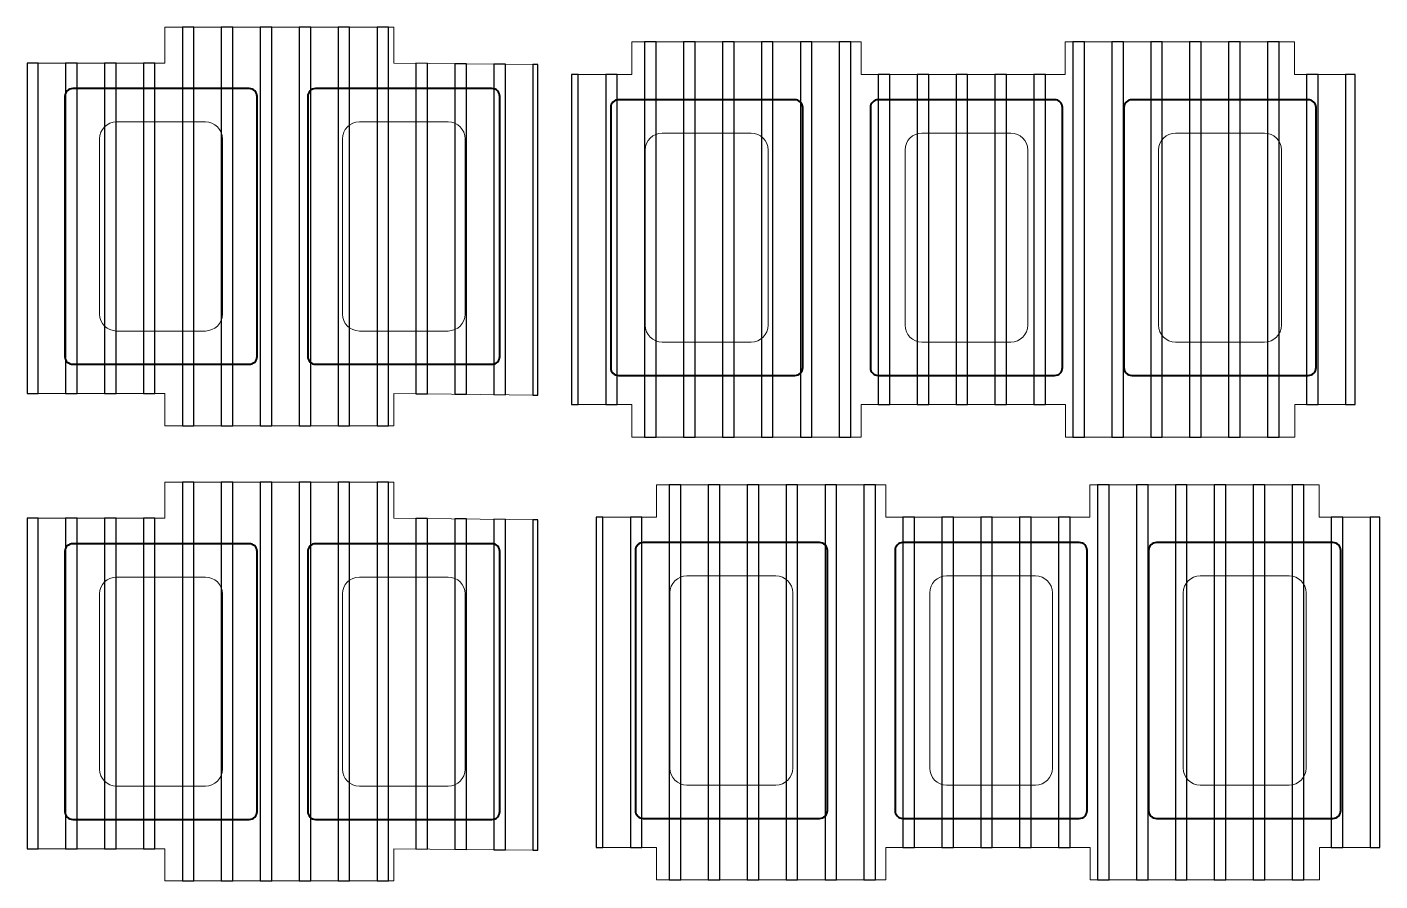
# Model space of a CAD drawing. Header units: millimetres. Extents: x -179 to 179, y -51 to 51.
# Drawn here: x 47.6 to 179.2, y -34.8 to 48.2 of the extents above; entities that cross this region are included whole.
import ezdxf

# ---------------------------------------------------------------- set-up
doc = ezdxf.new("R2010")
doc.units = ezdxf.units.MM
doc.header["$MEASUREMENT"] = 0
doc.layers.add('Layer 1', color=7, linetype='Continuous')

msp = doc.modelspace()

# ---------------------------------------------------------------- linework, layer by layer
at = {"layer": 'Layer 1', "color": 22, "lineweight": 5}
for points, knots in [([(47.6394, 44.7065), (47.6394, 44.7065), (61.0188, 44.7065), (61.0188, 44.7065), (61.0188, 44.7065), (61.0188, 44.7065), (61.0188, 48.2076), (61.0188, 48.2076), (61.0188, 48.2076), (61.0188, 48.2076), (83.3047, 48.2076), (83.3047, 48.2076), (83.3047, 48.2076), (83.3047, 48.2076), (83.3047, 44.7065), (83.3047, 44.7065), (83.3047, 44.7065), (83.3047, 44.7065), (97.2818, 44.5571), (97.2818, 44.5571), (97.2818, 44.5571), (97.2818, 44.5571), (97.2818, 12.4373), (97.2818, 12.4373), (97.2818, 12.4373), (97.2818, 12.4373), (83.3047, 12.5867), (83.3047, 12.5867), (83.3047, 12.5867), (83.3047, 12.5867), (83.3047, 9.4504), (83.3047, 9.4504), (83.3047, 9.4504), (83.3047, 9.4504), (61.0188, 9.4504), (61.0188, 9.4504), (61.0188, 9.4504), (61.0188, 9.4504), (61.0188, 12.5867), (61.0188, 12.5867), (61.0188, 12.5867), (61.0188, 12.5867), (47.6394, 12.5867), (47.6394, 12.5867), (47.6394, 12.5867), (47.6394, 12.5867), (47.6394, 44.7065), (47.6394, 44.7065)], [0, 0, 0, 0, 0.08333333, 0.08333333, 0.08333333, 0.08333333, 0.16666667, 0.16666667, 0.16666667, 0.16666667, 0.25, 0.25, 0.25, 0.25, 0.33333333, 0.33333333, 0.33333333, 0.33333333, 0.41666667, 0.41666667, 0.41666667, 0.41666667, 0.5, 0.5, 0.5, 0.5, 0.58333333, 0.58333333, 0.58333333, 0.58333333, 0.66666667, 0.66666667, 0.66666667, 0.66666667, 0.75, 0.75, 0.75, 0.75, 0.83333333, 0.83333333, 0.83333333, 0.83333333, 0.91666667, 0.91666667, 0.91666667, 0.91666667, 1, 1, 1, 1]), ([(100.5659, 43.6064), (100.5659, 43.6064), (106.4319, 43.6064), (106.4319, 43.6064), (106.4319, 43.6064), (106.4319, 43.6064), (106.4319, 46.7682), (106.4319, 46.7682), (106.4319, 46.7682), (106.4319, 46.7682), (128.7178, 46.7682), (128.7178, 46.7682), (128.7178, 46.7682), (128.7178, 46.7682), (128.7178, 43.6064), (128.7178, 43.6064), (128.7178, 43.6064), (128.7178, 43.6064), (148.5768, 43.6064), (148.5768, 43.6064), (148.5768, 43.6064), (148.5768, 43.6064), (148.5768, 46.7682), (148.5768, 46.7682), (148.5768, 46.7682), (148.5768, 46.7682), (170.8627, 46.7682), (170.8627, 46.7682), (170.8627, 46.7682), (170.8627, 46.7682), (170.8627, 43.6064), (170.8627, 43.6064), (170.8627, 43.6064), (170.8627, 43.6064), (176.7659, 43.6064), (176.7659, 43.6064), (176.7659, 43.6064), (176.7659, 43.6064), (176.7659, 11.5211), (176.7659, 11.5211), (176.7659, 11.5211), (176.7659, 11.5211), (170.8813, 11.5211), (170.8813, 11.5211), (170.8813, 11.5211), (170.8813, 11.5211), (170.8813, 8.3539), (170.8813, 8.3539), (170.8813, 8.3539), (170.8813, 8.3539), (148.5954, 8.3539), (148.5954, 8.3539), (148.5954, 8.3539), (148.5954, 8.3539), (148.5954, 11.5211), (148.5954, 11.5211), (148.5954, 11.5211), (148.5954, 11.5211), (128.7364, 11.5211), (128.7364, 11.5211), (128.7364, 11.5211), (128.7364, 11.5211), (128.7364, 8.3539), (128.7364, 8.3539), (128.7364, 8.3539), (128.7364, 8.3539), (106.4505, 8.3539), (106.4505, 8.3539), (106.4505, 8.3539), (106.4505, 8.3539), (106.4505, 11.5211), (106.4505, 11.5211), (106.4505, 11.5211), (106.4505, 11.5211), (100.5659, 11.5211), (100.5659, 11.5211), (100.5659, 11.5211), (100.5659, 11.5211), (100.5659, 43.6064), (100.5659, 43.6064)], [0, 0, 0, 0, 0.05, 0.05, 0.05, 0.05, 0.1, 0.1, 0.1, 0.1, 0.15, 0.15, 0.15, 0.15, 0.2, 0.2, 0.2, 0.2, 0.25, 0.25, 0.25, 0.25, 0.3, 0.3, 0.3, 0.3, 0.35, 0.35, 0.35, 0.35, 0.4, 0.4, 0.4, 0.4, 0.45, 0.45, 0.45, 0.45, 0.5, 0.5, 0.5, 0.5, 0.55, 0.55, 0.55, 0.55, 0.6, 0.6, 0.6, 0.6, 0.65, 0.65, 0.65, 0.65, 0.7, 0.7, 0.7, 0.7, 0.75, 0.75, 0.75, 0.75, 0.8, 0.8, 0.8, 0.8, 0.85, 0.85, 0.85, 0.85, 0.9, 0.9, 0.9, 0.9, 0.95, 0.95, 0.95, 0.95, 1, 1, 1, 1]), ([(47.6394, 0.4693), (47.6394, 0.4693), (61.0188, 0.4693), (61.0188, 0.4693), (61.0188, 0.4693), (61.0188, 0.4693), (61.0188, 3.9704), (61.0188, 3.9704), (61.0188, 3.9704), (61.0188, 3.9704), (83.3047, 3.9704), (83.3047, 3.9704), (83.3047, 3.9704), (83.3047, 3.9704), (83.3047, 0.4693), (83.3047, 0.4693), (83.3047, 0.4693), (83.3047, 0.4693), (97.2818, 0.3199), (97.2818, 0.3199), (97.2818, 0.3199), (97.2818, 0.3199), (97.2818, -31.7999), (97.2818, -31.7999), (97.2818, -31.7999), (97.2818, -31.7999), (83.3047, -31.6505), (83.3047, -31.6505), (83.3047, -31.6505), (83.3047, -31.6505), (83.3047, -34.7868), (83.3047, -34.7868), (83.3047, -34.7868), (83.3047, -34.7868), (61.0188, -34.7868), (61.0188, -34.7868), (61.0188, -34.7868), (61.0188, -34.7868), (61.0188, -31.6505), (61.0188, -31.6505), (61.0188, -31.6505), (61.0188, -31.6505), (47.6394, -31.6505), (47.6394, -31.6505), (47.6394, -31.6505), (47.6394, -31.6505), (47.6394, 0.4693), (47.6394, 0.4693)], [0, 0, 0, 0, 0.08333333, 0.08333333, 0.08333333, 0.08333333, 0.16666667, 0.16666667, 0.16666667, 0.16666667, 0.25, 0.25, 0.25, 0.25, 0.33333333, 0.33333333, 0.33333333, 0.33333333, 0.41666667, 0.41666667, 0.41666667, 0.41666667, 0.5, 0.5, 0.5, 0.5, 0.58333333, 0.58333333, 0.58333333, 0.58333333, 0.66666667, 0.66666667, 0.66666667, 0.66666667, 0.75, 0.75, 0.75, 0.75, 0.83333333, 0.83333333, 0.83333333, 0.83333333, 0.91666667, 0.91666667, 0.91666667, 0.91666667, 1, 1, 1, 1]), ([(102.9639, 0.5612), (102.9639, 0.5612), (108.8299, 0.5612), (108.8299, 0.5612), (108.8299, 0.5612), (108.8299, 0.5612), (108.8299, 3.723), (108.8299, 3.723), (108.8299, 3.723), (108.8299, 3.723), (131.1158, 3.723), (131.1158, 3.723), (131.1158, 3.723), (131.1158, 3.723), (131.1158, 0.5612), (131.1158, 0.5612), (131.1158, 0.5612), (131.1158, 0.5612), (150.9748, 0.5612), (150.9748, 0.5612), (150.9748, 0.5612), (150.9748, 0.5612), (150.9748, 3.723), (150.9748, 3.723), (150.9748, 3.723), (150.9748, 3.723), (173.2607, 3.723), (173.2607, 3.723), (173.2607, 3.723), (173.2607, 3.723), (173.2607, 0.5612), (173.2607, 0.5612), (173.2607, 0.5612), (173.2607, 0.5612), (179.1639, 0.5612), (179.1639, 0.5612), (179.1639, 0.5612), (179.1639, 0.5612), (179.1639, -31.5241), (179.1639, -31.5241), (179.1639, -31.5241), (179.1639, -31.5241), (173.2793, -31.5241), (173.2793, -31.5241), (173.2793, -31.5241), (173.2793, -31.5241), (173.2793, -34.6913), (173.2793, -34.6913), (173.2793, -34.6913), (173.2793, -34.6913), (150.9934, -34.6913), (150.9934, -34.6913), (150.9934, -34.6913), (150.9934, -34.6913), (150.9934, -31.5241), (150.9934, -31.5241), (150.9934, -31.5241), (150.9934, -31.5241), (131.1344, -31.5241), (131.1344, -31.5241), (131.1344, -31.5241), (131.1344, -31.5241), (131.1344, -34.6913), (131.1344, -34.6913), (131.1344, -34.6913), (131.1344, -34.6913), (108.8485, -34.6913), (108.8485, -34.6913), (108.8485, -34.6913), (108.8485, -34.6913), (108.8485, -31.5241), (108.8485, -31.5241), (108.8485, -31.5241), (108.8485, -31.5241), (102.9639, -31.5241), (102.9639, -31.5241), (102.9639, -31.5241), (102.9639, -31.5241), (102.9639, 0.5612), (102.9639, 0.5612)], [0, 0, 0, 0, 0.05, 0.05, 0.05, 0.05, 0.1, 0.1, 0.1, 0.1, 0.15, 0.15, 0.15, 0.15, 0.2, 0.2, 0.2, 0.2, 0.25, 0.25, 0.25, 0.25, 0.3, 0.3, 0.3, 0.3, 0.35, 0.35, 0.35, 0.35, 0.4, 0.4, 0.4, 0.4, 0.45, 0.45, 0.45, 0.45, 0.5, 0.5, 0.5, 0.5, 0.55, 0.55, 0.55, 0.55, 0.6, 0.6, 0.6, 0.6, 0.65, 0.65, 0.65, 0.65, 0.7, 0.7, 0.7, 0.7, 0.75, 0.75, 0.75, 0.75, 0.8, 0.8, 0.8, 0.8, 0.85, 0.85, 0.85, 0.85, 0.9, 0.9, 0.9, 0.9, 0.95, 0.95, 0.95, 0.95, 1, 1, 1, 1])]:
    msp.add_open_spline(points, degree=3, knots=knots, dxfattribs=at)
at = {"layer": 'Layer 1', "color": 250}
for points in [[(63.8621, 48.2076), (63.8621, 48.2076), (63.8621, 9.4504), (63.8621, 9.4504), (63.8621, 9.4504), (63.8621, 9.4504), (62.7379, 9.4504), (62.7379, 9.4504), (62.7379, 9.4504), (62.7379, 9.4504), (62.7379, 48.2076), (62.7379, 48.2076), (62.7379, 48.2076), (62.7379, 48.2076), (63.8621, 48.2076), (63.8621, 48.2076)], [(67.647, 48.2076), (67.647, 48.2076), (67.647, 9.4504), (67.647, 9.4504), (67.647, 9.4504), (67.647, 9.4504), (66.5228, 9.4504), (66.5228, 9.4504), (66.5228, 9.4504), (66.5228, 9.4504), (66.5228, 48.2076), (66.5228, 48.2076), (66.5228, 48.2076), (66.5228, 48.2076), (67.647, 48.2076), (67.647, 48.2076)], [(71.4318, 48.2076), (71.4318, 48.2076), (71.4318, 9.4504), (71.4318, 9.4504), (71.4318, 9.4504), (71.4318, 9.4504), (70.3076, 9.4504), (70.3076, 9.4504), (70.3076, 9.4504), (70.3076, 9.4504), (70.3076, 48.2076), (70.3076, 48.2076), (70.3076, 48.2076), (70.3076, 48.2076), (71.4318, 48.2076), (71.4318, 48.2076)], [(75.2167, 48.2076), (75.2167, 48.2076), (75.2167, 9.4504), (75.2167, 9.4504), (75.2167, 9.4504), (75.2167, 9.4504), (74.0925, 9.4504), (74.0925, 9.4504), (74.0925, 9.4504), (74.0925, 9.4504), (74.0925, 48.2076), (74.0925, 48.2076), (74.0925, 48.2076), (74.0925, 48.2076), (75.2167, 48.2076), (75.2167, 48.2076)], [(79.0016, 48.2076), (79.0016, 48.2076), (79.0016, 9.4504), (79.0016, 9.4504), (79.0016, 9.4504), (79.0016, 9.4504), (77.8774, 9.4504), (77.8774, 9.4504), (77.8774, 9.4504), (77.8774, 9.4504), (77.8774, 48.2076), (77.8774, 48.2076), (77.8774, 48.2076), (77.8774, 48.2076), (79.0016, 48.2076), (79.0016, 48.2076)], [(82.7865, 48.2076), (82.7865, 48.2076), (82.7865, 9.4504), (82.7865, 9.4504), (82.7865, 9.4504), (82.7865, 9.4504), (81.6623, 9.4504), (81.6623, 9.4504), (81.6623, 9.4504), (81.6623, 9.4504), (81.6623, 48.2076), (81.6623, 48.2076), (81.6623, 48.2076), (81.6623, 48.2076), (82.7865, 48.2076), (82.7865, 48.2076)], [(108.8004, 46.7682), (108.8004, 46.7682), (108.8004, 8.3539), (108.8004, 8.3539), (108.8004, 8.3539), (108.8004, 8.3539), (107.6762, 8.3539), (107.6762, 8.3539), (107.6762, 8.3539), (107.6762, 8.3539), (107.6762, 46.7682), (107.6762, 46.7682), (107.6762, 46.7682), (107.6762, 46.7682), (108.8004, 46.7682), (108.8004, 46.7682)], [(112.5853, 46.7682), (112.5853, 46.7682), (112.5853, 8.3539), (112.5853, 8.3539), (112.5853, 8.3539), (112.5853, 8.3539), (111.4611, 8.3539), (111.4611, 8.3539), (111.4611, 8.3539), (111.4611, 8.3539), (111.4611, 46.7682), (111.4611, 46.7682), (111.4611, 46.7682), (111.4611, 46.7682), (112.5853, 46.7682), (112.5853, 46.7682)], [(116.3701, 46.7682), (116.3701, 46.7682), (116.3701, 8.3539), (116.3701, 8.3539), (116.3701, 8.3539), (116.3701, 8.3539), (115.2459, 8.3539), (115.2459, 8.3539), (115.2459, 8.3539), (115.2459, 8.3539), (115.2459, 46.7682), (115.2459, 46.7682), (115.2459, 46.7682), (115.2459, 46.7682), (116.3701, 46.7682), (116.3701, 46.7682)], [(120.155, 46.7682), (120.155, 46.7682), (120.155, 8.3539), (120.155, 8.3539), (120.155, 8.3539), (120.155, 8.3539), (119.0308, 8.3539), (119.0308, 8.3539), (119.0308, 8.3539), (119.0308, 8.3539), (119.0308, 46.7682), (119.0308, 46.7682), (119.0308, 46.7682), (119.0308, 46.7682), (120.155, 46.7682), (120.155, 46.7682)], [(123.9399, 46.7682), (123.9399, 46.7682), (123.9399, 8.3539), (123.9399, 8.3539), (123.9399, 8.3539), (123.9399, 8.3539), (122.8157, 8.3539), (122.8157, 8.3539), (122.8157, 8.3539), (122.8157, 8.3539), (122.8157, 46.7682), (122.8157, 46.7682), (122.8157, 46.7682), (122.8157, 46.7682), (123.9399, 46.7682), (123.9399, 46.7682)], [(127.7248, 46.7682), (127.7248, 46.7682), (127.7248, 8.3539), (127.7248, 8.3539), (127.7248, 8.3539), (127.7248, 8.3539), (126.6006, 8.3539), (126.6006, 8.3539), (126.6006, 8.3539), (126.6006, 8.3539), (126.6006, 46.7682), (126.6006, 46.7682), (126.6006, 46.7682), (126.6006, 46.7682), (127.7248, 46.7682), (127.7248, 46.7682)], [(150.434, 46.7682), (150.434, 46.7682), (150.434, 8.3539), (150.434, 8.3539), (150.434, 8.3539), (150.434, 8.3539), (149.3098, 8.3539), (149.3098, 8.3539), (149.3098, 8.3539), (149.3098, 8.3539), (149.3098, 46.7682), (149.3098, 46.7682), (149.3098, 46.7682), (149.3098, 46.7682), (150.434, 46.7682), (150.434, 46.7682)], [(154.2189, 46.7682), (154.2189, 46.7682), (154.2189, 8.3539), (154.2189, 8.3539), (154.2189, 8.3539), (154.2189, 8.3539), (153.0947, 8.3539), (153.0947, 8.3539), (153.0947, 8.3539), (153.0947, 8.3539), (153.0947, 46.7682), (153.0947, 46.7682), (153.0947, 46.7682), (153.0947, 46.7682), (154.2189, 46.7682), (154.2189, 46.7682)], [(158.0038, 46.7682), (158.0038, 46.7682), (158.0038, 8.3539), (158.0038, 8.3539), (158.0038, 8.3539), (158.0038, 8.3539), (156.8796, 8.3539), (156.8796, 8.3539), (156.8796, 8.3539), (156.8796, 8.3539), (156.8796, 46.7682), (156.8796, 46.7682), (156.8796, 46.7682), (156.8796, 46.7682), (158.0038, 46.7682), (158.0038, 46.7682)], [(161.7887, 46.7682), (161.7887, 46.7682), (161.7887, 8.3539), (161.7887, 8.3539), (161.7887, 8.3539), (161.7887, 8.3539), (160.6645, 8.3539), (160.6645, 8.3539), (160.6645, 8.3539), (160.6645, 8.3539), (160.6645, 46.7682), (160.6645, 46.7682), (160.6645, 46.7682), (160.6645, 46.7682), (161.7887, 46.7682), (161.7887, 46.7682)], [(165.5735, 46.7682), (165.5735, 46.7682), (165.5735, 8.3539), (165.5735, 8.3539), (165.5735, 8.3539), (165.5735, 8.3539), (164.4493, 8.3539), (164.4493, 8.3539), (164.4493, 8.3539), (164.4493, 8.3539), (164.4493, 46.7682), (164.4493, 46.7682), (164.4493, 46.7682), (164.4493, 46.7682), (165.5735, 46.7682), (165.5735, 46.7682)], [(169.3584, 46.7682), (169.3584, 46.7682), (169.3584, 8.3539), (169.3584, 8.3539), (169.3584, 8.3539), (169.3584, 8.3539), (168.2342, 8.3539), (168.2342, 8.3539), (168.2342, 8.3539), (168.2342, 8.3539), (168.2342, 46.7682), (168.2342, 46.7682), (168.2342, 46.7682), (168.2342, 46.7682), (169.3584, 46.7682), (169.3584, 46.7682)], [(48.7226, 44.7065), (48.7226, 44.7065), (48.7226, 12.5867), (48.7226, 12.5867), (48.7226, 12.5867), (48.7226, 12.5867), (47.6394, 12.5867), (47.6394, 12.5867), (47.6394, 12.5867), (47.6394, 12.5867), (47.6394, 44.7065), (47.6394, 44.7065), (47.6394, 44.7065), (47.6394, 44.7065), (48.7226, 44.7065), (48.7226, 44.7065)], [(52.5075, 44.7065), (52.5075, 44.7065), (52.5075, 12.5867), (52.5075, 12.5867), (52.5075, 12.5867), (52.5075, 12.5867), (51.3833, 12.5867), (51.3833, 12.5867), (51.3833, 12.5867), (51.3833, 12.5867), (51.3833, 44.7065), (51.3833, 44.7065), (51.3833, 44.7065), (51.3833, 44.7065), (52.5075, 44.7065), (52.5075, 44.7065)], [(56.2923, 44.7065), (56.2923, 44.7065), (56.2923, 12.5867), (56.2923, 12.5867), (56.2923, 12.5867), (56.2923, 12.5867), (55.1681, 12.5867), (55.1681, 12.5867), (55.1681, 12.5867), (55.1681, 12.5867), (55.1681, 44.7065), (55.1681, 44.7065), (55.1681, 44.7065), (55.1681, 44.7065), (56.2923, 44.7065), (56.2923, 44.7065)], [(60.0772, 44.7065), (60.0772, 44.7065), (60.0772, 12.5867), (60.0772, 12.5867), (60.0772, 12.5867), (60.0772, 12.5867), (58.953, 12.5867), (58.953, 12.5867), (58.953, 12.5867), (58.953, 12.5867), (58.953, 44.7065), (58.953, 44.7065), (58.953, 44.7065), (58.953, 44.7065), (60.0772, 44.7065), (60.0772, 44.7065)], [(86.5714, 44.6716), (86.5714, 44.6716), (86.5714, 12.5518), (86.5714, 12.5518), (86.5714, 12.5518), (86.5714, 12.5518), (85.4472, 12.5638), (85.4472, 12.5638), (85.4472, 12.5638), (85.4472, 12.5638), (85.4472, 44.6836), (85.4472, 44.6836), (85.4472, 44.6836), (85.4472, 44.6836), (86.5714, 44.6716), (86.5714, 44.6716)], [(90.3562, 44.6311), (90.3562, 44.6311), (90.3562, 12.5113), (90.3562, 12.5113), (90.3562, 12.5113), (90.3562, 12.5113), (89.232, 12.5233), (89.232, 12.5233), (89.232, 12.5233), (89.232, 12.5233), (89.232, 44.6431), (89.232, 44.6431), (89.232, 44.6431), (89.232, 44.6431), (90.3562, 44.6311), (90.3562, 44.6311)], [(94.1411, 44.5907), (94.1411, 44.5907), (94.1411, 12.4709), (94.1411, 12.4709), (94.1411, 12.4709), (94.1411, 12.4709), (93.0169, 12.4829), (93.0169, 12.4829), (93.0169, 12.4829), (93.0169, 12.4829), (93.0169, 44.6027), (93.0169, 44.6027), (93.0169, 44.6027), (93.0169, 44.6027), (94.1411, 44.5907), (94.1411, 44.5907)], [(96.8018, 12.4424), (96.8018, 12.4424), (96.8018, 44.5622), (96.8018, 44.5622), (96.8018, 44.5622), (96.8018, 44.5622), (97.2818, 44.5571), (97.2818, 44.5571), (97.2818, 44.5571), (97.2818, 44.5571), (97.2818, 12.4373), (97.2818, 12.4373), (97.2818, 12.4373), (97.2818, 12.4373), (96.8018, 12.4424), (96.8018, 12.4424)], [(101.2306, 43.6064), (101.2306, 43.6064), (101.2306, 11.5211), (101.2306, 11.5211), (101.2306, 11.5211), (101.2306, 11.5211), (100.5659, 11.5211), (100.5659, 11.5211), (100.5659, 11.5211), (100.5659, 11.5211), (100.5659, 43.6064), (100.5659, 43.6064), (100.5659, 43.6064), (100.5659, 43.6064), (101.2306, 43.6064), (101.2306, 43.6064)], [(105.0155, 43.6064), (105.0155, 43.6064), (105.0155, 11.5211), (105.0155, 11.5211), (105.0155, 11.5211), (105.0155, 11.5211), (103.8913, 11.5211), (103.8913, 11.5211), (103.8913, 11.5211), (103.8913, 11.5211), (103.8913, 43.6064), (103.8913, 43.6064), (103.8913, 43.6064), (103.8913, 43.6064), (105.0155, 43.6064), (105.0155, 43.6064)], [(131.5096, 43.6064), (131.5096, 43.6064), (131.5096, 11.5211), (131.5096, 11.5211), (131.5096, 11.5211), (131.5096, 11.5211), (130.3854, 11.5211), (130.3854, 11.5211), (130.3854, 11.5211), (130.3854, 11.5211), (130.3854, 43.6064), (130.3854, 43.6064), (130.3854, 43.6064), (130.3854, 43.6064), (131.5096, 43.6064), (131.5096, 43.6064)], [(135.2945, 43.6064), (135.2945, 43.6064), (135.2945, 11.5211), (135.2945, 11.5211), (135.2945, 11.5211), (135.2945, 11.5211), (134.1703, 11.5211), (134.1703, 11.5211), (134.1703, 11.5211), (134.1703, 11.5211), (134.1703, 43.6064), (134.1703, 43.6064), (134.1703, 43.6064), (134.1703, 43.6064), (135.2945, 43.6064), (135.2945, 43.6064)], [(139.0794, 43.6064), (139.0794, 43.6064), (139.0794, 11.5211), (139.0794, 11.5211), (139.0794, 11.5211), (139.0794, 11.5211), (137.9552, 11.5211), (137.9552, 11.5211), (137.9552, 11.5211), (137.9552, 11.5211), (137.9552, 43.6064), (137.9552, 43.6064), (137.9552, 43.6064), (137.9552, 43.6064), (139.0794, 43.6064), (139.0794, 43.6064)], [(142.8643, 43.6064), (142.8643, 43.6064), (142.8643, 11.5211), (142.8643, 11.5211), (142.8643, 11.5211), (142.8643, 11.5211), (141.7401, 11.5211), (141.7401, 11.5211), (141.7401, 11.5211), (141.7401, 11.5211), (141.7401, 43.6064), (141.7401, 43.6064), (141.7401, 43.6064), (141.7401, 43.6064), (142.8643, 43.6064), (142.8643, 43.6064)], [(146.6492, 43.6064), (146.6492, 43.6064), (146.6492, 11.5211), (146.6492, 11.5211), (146.6492, 11.5211), (146.6492, 11.5211), (145.525, 11.5211), (145.525, 11.5211), (145.525, 11.5211), (145.525, 11.5211), (145.525, 43.6064), (145.525, 43.6064), (145.525, 43.6064), (145.525, 43.6064), (146.6492, 43.6064), (146.6492, 43.6064)], [(173.1433, 43.6064), (173.1433, 43.6064), (173.1433, 11.5211), (173.1433, 11.5211), (173.1433, 11.5211), (173.1433, 11.5211), (172.0191, 11.5211), (172.0191, 11.5211), (172.0191, 11.5211), (172.0191, 11.5211), (172.0191, 43.6064), (172.0191, 43.6064), (172.0191, 43.6064), (172.0191, 43.6064), (173.1433, 43.6064), (173.1433, 43.6064)], [(175.804, 11.5211), (175.804, 11.5211), (175.804, 43.6064), (175.804, 43.6064), (175.804, 43.6064), (175.804, 43.6064), (176.7659, 43.6064), (176.7659, 43.6064), (176.7659, 43.6064), (176.7659, 43.6064), (176.7659, 11.5211), (176.7659, 11.5211), (176.7659, 11.5211), (176.7659, 11.5211), (175.804, 11.5211), (175.804, 11.5211)], [(63.8621, 3.9704), (63.8621, 3.9704), (63.8621, -34.7868), (63.8621, -34.7868), (63.8621, -34.7868), (63.8621, -34.7868), (62.7379, -34.7868), (62.7379, -34.7868), (62.7379, -34.7868), (62.7379, -34.7868), (62.7379, 3.9704), (62.7379, 3.9704), (62.7379, 3.9704), (62.7379, 3.9704), (63.8621, 3.9704), (63.8621, 3.9704)], [(67.647, 3.9704), (67.647, 3.9704), (67.647, -34.7868), (67.647, -34.7868), (67.647, -34.7868), (67.647, -34.7868), (66.5228, -34.7868), (66.5228, -34.7868), (66.5228, -34.7868), (66.5228, -34.7868), (66.5228, 3.9704), (66.5228, 3.9704), (66.5228, 3.9704), (66.5228, 3.9704), (67.647, 3.9704), (67.647, 3.9704)], [(71.4318, 3.9704), (71.4318, 3.9704), (71.4318, -34.7868), (71.4318, -34.7868), (71.4318, -34.7868), (71.4318, -34.7868), (70.3076, -34.7868), (70.3076, -34.7868), (70.3076, -34.7868), (70.3076, -34.7868), (70.3076, 3.9704), (70.3076, 3.9704), (70.3076, 3.9704), (70.3076, 3.9704), (71.4318, 3.9704), (71.4318, 3.9704)], [(75.2167, 3.9704), (75.2167, 3.9704), (75.2167, -34.7868), (75.2167, -34.7868), (75.2167, -34.7868), (75.2167, -34.7868), (74.0925, -34.7868), (74.0925, -34.7868), (74.0925, -34.7868), (74.0925, -34.7868), (74.0925, 3.9704), (74.0925, 3.9704), (74.0925, 3.9704), (74.0925, 3.9704), (75.2167, 3.9704), (75.2167, 3.9704)], [(79.0016, 3.9704), (79.0016, 3.9704), (79.0016, -34.7868), (79.0016, -34.7868), (79.0016, -34.7868), (79.0016, -34.7868), (77.8774, -34.7868), (77.8774, -34.7868), (77.8774, -34.7868), (77.8774, -34.7868), (77.8774, 3.9704), (77.8774, 3.9704), (77.8774, 3.9704), (77.8774, 3.9704), (79.0016, 3.9704), (79.0016, 3.9704)], [(82.7865, 3.9704), (82.7865, 3.9704), (82.7865, -34.7868), (82.7865, -34.7868), (82.7865, -34.7868), (82.7865, -34.7868), (81.6623, -34.7868), (81.6623, -34.7868), (81.6623, -34.7868), (81.6623, -34.7868), (81.6623, 3.9704), (81.6623, 3.9704), (81.6623, 3.9704), (81.6623, 3.9704), (82.7865, 3.9704), (82.7865, 3.9704)], [(111.1984, 3.723), (111.1984, 3.723), (111.1984, -34.6913), (111.1984, -34.6913), (111.1984, -34.6913), (111.1984, -34.6913), (110.0742, -34.6913), (110.0742, -34.6913), (110.0742, -34.6913), (110.0742, -34.6913), (110.0742, 3.723), (110.0742, 3.723), (110.0742, 3.723), (110.0742, 3.723), (111.1984, 3.723), (111.1984, 3.723)], [(114.9833, 3.723), (114.9833, 3.723), (114.9833, -34.6913), (114.9833, -34.6913), (114.9833, -34.6913), (114.9833, -34.6913), (113.8591, -34.6913), (113.8591, -34.6913), (113.8591, -34.6913), (113.8591, -34.6913), (113.8591, 3.723), (113.8591, 3.723), (113.8591, 3.723), (113.8591, 3.723), (114.9833, 3.723), (114.9833, 3.723)], [(118.7681, 3.723), (118.7681, 3.723), (118.7681, -34.6913), (118.7681, -34.6913), (118.7681, -34.6913), (118.7681, -34.6913), (117.6439, -34.6913), (117.6439, -34.6913), (117.6439, -34.6913), (117.6439, -34.6913), (117.6439, 3.723), (117.6439, 3.723), (117.6439, 3.723), (117.6439, 3.723), (118.7681, 3.723), (118.7681, 3.723)], [(122.553, 3.723), (122.553, 3.723), (122.553, -34.6913), (122.553, -34.6913), (122.553, -34.6913), (122.553, -34.6913), (121.4288, -34.6913), (121.4288, -34.6913), (121.4288, -34.6913), (121.4288, -34.6913), (121.4288, 3.723), (121.4288, 3.723), (121.4288, 3.723), (121.4288, 3.723), (122.553, 3.723), (122.553, 3.723)], [(126.3379, 3.723), (126.3379, 3.723), (126.3379, -34.6913), (126.3379, -34.6913), (126.3379, -34.6913), (126.3379, -34.6913), (125.2137, -34.6913), (125.2137, -34.6913), (125.2137, -34.6913), (125.2137, -34.6913), (125.2137, 3.723), (125.2137, 3.723), (125.2137, 3.723), (125.2137, 3.723), (126.3379, 3.723), (126.3379, 3.723)], [(130.1228, 3.723), (130.1228, 3.723), (130.1228, -34.6913), (130.1228, -34.6913), (130.1228, -34.6913), (130.1228, -34.6913), (128.9986, -34.6913), (128.9986, -34.6913), (128.9986, -34.6913), (128.9986, -34.6913), (128.9986, 3.723), (128.9986, 3.723), (128.9986, 3.723), (128.9986, 3.723), (130.1228, 3.723), (130.1228, 3.723)], [(152.832, 3.723), (152.832, 3.723), (152.832, -34.6913), (152.832, -34.6913), (152.832, -34.6913), (152.832, -34.6913), (151.7078, -34.6913), (151.7078, -34.6913), (151.7078, -34.6913), (151.7078, -34.6913), (151.7078, 3.723), (151.7078, 3.723), (151.7078, 3.723), (151.7078, 3.723), (152.832, 3.723), (152.832, 3.723)], [(156.6169, 3.723), (156.6169, 3.723), (156.6169, -34.6913), (156.6169, -34.6913), (156.6169, -34.6913), (156.6169, -34.6913), (155.4927, -34.6913), (155.4927, -34.6913), (155.4927, -34.6913), (155.4927, -34.6913), (155.4927, 3.723), (155.4927, 3.723), (155.4927, 3.723), (155.4927, 3.723), (156.6169, 3.723), (156.6169, 3.723)], [(160.4018, 3.723), (160.4018, 3.723), (160.4018, -34.6913), (160.4018, -34.6913), (160.4018, -34.6913), (160.4018, -34.6913), (159.2776, -34.6913), (159.2776, -34.6913), (159.2776, -34.6913), (159.2776, -34.6913), (159.2776, 3.723), (159.2776, 3.723), (159.2776, 3.723), (159.2776, 3.723), (160.4018, 3.723), (160.4018, 3.723)], [(164.1867, 3.723), (164.1867, 3.723), (164.1867, -34.6913), (164.1867, -34.6913), (164.1867, -34.6913), (164.1867, -34.6913), (163.0625, -34.6913), (163.0625, -34.6913), (163.0625, -34.6913), (163.0625, -34.6913), (163.0625, 3.723), (163.0625, 3.723), (163.0625, 3.723), (163.0625, 3.723), (164.1867, 3.723), (164.1867, 3.723)], [(167.9715, 3.723), (167.9715, 3.723), (167.9715, -34.6913), (167.9715, -34.6913), (167.9715, -34.6913), (167.9715, -34.6913), (166.8473, -34.6913), (166.8473, -34.6913), (166.8473, -34.6913), (166.8473, -34.6913), (166.8473, 3.723), (166.8473, 3.723), (166.8473, 3.723), (166.8473, 3.723), (167.9715, 3.723), (167.9715, 3.723)], [(171.7564, 3.723), (171.7564, 3.723), (171.7564, -34.6913), (171.7564, -34.6913), (171.7564, -34.6913), (171.7564, -34.6913), (170.6322, -34.6913), (170.6322, -34.6913), (170.6322, -34.6913), (170.6322, -34.6913), (170.6322, 3.723), (170.6322, 3.723), (170.6322, 3.723), (170.6322, 3.723), (171.7564, 3.723), (171.7564, 3.723)], [(48.7226, 0.4693), (48.7226, 0.4693), (48.7226, -31.6505), (48.7226, -31.6505), (48.7226, -31.6505), (48.7226, -31.6505), (47.6394, -31.6505), (47.6394, -31.6505), (47.6394, -31.6505), (47.6394, -31.6505), (47.6394, 0.4693), (47.6394, 0.4693), (47.6394, 0.4693), (47.6394, 0.4693), (48.7226, 0.4693), (48.7226, 0.4693)], [(52.5075, 0.4693), (52.5075, 0.4693), (52.5075, -31.6505), (52.5075, -31.6505), (52.5075, -31.6505), (52.5075, -31.6505), (51.3833, -31.6505), (51.3833, -31.6505), (51.3833, -31.6505), (51.3833, -31.6505), (51.3833, 0.4693), (51.3833, 0.4693), (51.3833, 0.4693), (51.3833, 0.4693), (52.5075, 0.4693), (52.5075, 0.4693)], [(56.2923, 0.4693), (56.2923, 0.4693), (56.2923, -31.6505), (56.2923, -31.6505), (56.2923, -31.6505), (56.2923, -31.6505), (55.1681, -31.6505), (55.1681, -31.6505), (55.1681, -31.6505), (55.1681, -31.6505), (55.1681, 0.4693), (55.1681, 0.4693), (55.1681, 0.4693), (55.1681, 0.4693), (56.2923, 0.4693), (56.2923, 0.4693)], [(60.0772, 0.4693), (60.0772, 0.4693), (60.0772, -31.6505), (60.0772, -31.6505), (60.0772, -31.6505), (60.0772, -31.6505), (58.953, -31.6505), (58.953, -31.6505), (58.953, -31.6505), (58.953, -31.6505), (58.953, 0.4693), (58.953, 0.4693), (58.953, 0.4693), (58.953, 0.4693), (60.0772, 0.4693), (60.0772, 0.4693)], [(86.5714, 0.4344), (86.5714, 0.4344), (86.5714, -31.6854), (86.5714, -31.6854), (86.5714, -31.6854), (86.5714, -31.6854), (85.4472, -31.6734), (85.4472, -31.6734), (85.4472, -31.6734), (85.4472, -31.6734), (85.4472, 0.4464), (85.4472, 0.4464), (85.4472, 0.4464), (85.4472, 0.4464), (86.5714, 0.4344), (86.5714, 0.4344)], [(90.3562, 0.3939), (90.3562, 0.3939), (90.3562, -31.7259), (90.3562, -31.7259), (90.3562, -31.7259), (90.3562, -31.7259), (89.232, -31.7139), (89.232, -31.7139), (89.232, -31.7139), (89.232, -31.7139), (89.232, 0.4059), (89.232, 0.4059), (89.232, 0.4059), (89.232, 0.4059), (90.3562, 0.3939), (90.3562, 0.3939)], [(94.1411, 0.3535), (94.1411, 0.3535), (94.1411, -31.7663), (94.1411, -31.7663), (94.1411, -31.7663), (94.1411, -31.7663), (93.0169, -31.7543), (93.0169, -31.7543), (93.0169, -31.7543), (93.0169, -31.7543), (93.0169, 0.3655), (93.0169, 0.3655), (93.0169, 0.3655), (93.0169, 0.3655), (94.1411, 0.3535), (94.1411, 0.3535)], [(96.8018, -31.7948), (96.8018, -31.7948), (96.8018, 0.325), (96.8018, 0.325), (96.8018, 0.325), (96.8018, 0.325), (97.2818, 0.3199), (97.2818, 0.3199), (97.2818, 0.3199), (97.2818, 0.3199), (97.2818, -31.7999), (97.2818, -31.7999), (97.2818, -31.7999), (97.2818, -31.7999), (96.8018, -31.7948), (96.8018, -31.7948)], [(103.6286, 0.5612), (103.6286, 0.5612), (103.6286, -31.5241), (103.6286, -31.5241), (103.6286, -31.5241), (103.6286, -31.5241), (102.9639, -31.5241), (102.9639, -31.5241), (102.9639, -31.5241), (102.9639, -31.5241), (102.9639, 0.5612), (102.9639, 0.5612), (102.9639, 0.5612), (102.9639, 0.5612), (103.6286, 0.5612), (103.6286, 0.5612)], [(107.4135, 0.5612), (107.4135, 0.5612), (107.4135, -31.5241), (107.4135, -31.5241), (107.4135, -31.5241), (107.4135, -31.5241), (106.2893, -31.5241), (106.2893, -31.5241), (106.2893, -31.5241), (106.2893, -31.5241), (106.2893, 0.5612), (106.2893, 0.5612), (106.2893, 0.5612), (106.2893, 0.5612), (107.4135, 0.5612), (107.4135, 0.5612)], [(133.9076, 0.5612), (133.9076, 0.5612), (133.9076, -31.5241), (133.9076, -31.5241), (133.9076, -31.5241), (133.9076, -31.5241), (132.7834, -31.5241), (132.7834, -31.5241), (132.7834, -31.5241), (132.7834, -31.5241), (132.7834, 0.5612), (132.7834, 0.5612), (132.7834, 0.5612), (132.7834, 0.5612), (133.9076, 0.5612), (133.9076, 0.5612)], [(137.6925, 0.5612), (137.6925, 0.5612), (137.6925, -31.5241), (137.6925, -31.5241), (137.6925, -31.5241), (137.6925, -31.5241), (136.5683, -31.5241), (136.5683, -31.5241), (136.5683, -31.5241), (136.5683, -31.5241), (136.5683, 0.5612), (136.5683, 0.5612), (136.5683, 0.5612), (136.5683, 0.5612), (137.6925, 0.5612), (137.6925, 0.5612)], [(141.4774, 0.5612), (141.4774, 0.5612), (141.4774, -31.5241), (141.4774, -31.5241), (141.4774, -31.5241), (141.4774, -31.5241), (140.3532, -31.5241), (140.3532, -31.5241), (140.3532, -31.5241), (140.3532, -31.5241), (140.3532, 0.5612), (140.3532, 0.5612), (140.3532, 0.5612), (140.3532, 0.5612), (141.4774, 0.5612), (141.4774, 0.5612)], [(145.2623, 0.5612), (145.2623, 0.5612), (145.2623, -31.5241), (145.2623, -31.5241), (145.2623, -31.5241), (145.2623, -31.5241), (144.1381, -31.5241), (144.1381, -31.5241), (144.1381, -31.5241), (144.1381, -31.5241), (144.1381, 0.5612), (144.1381, 0.5612), (144.1381, 0.5612), (144.1381, 0.5612), (145.2623, 0.5612), (145.2623, 0.5612)], [(149.0472, 0.5612), (149.0472, 0.5612), (149.0472, -31.5241), (149.0472, -31.5241), (149.0472, -31.5241), (149.0472, -31.5241), (147.923, -31.5241), (147.923, -31.5241), (147.923, -31.5241), (147.923, -31.5241), (147.923, 0.5612), (147.923, 0.5612), (147.923, 0.5612), (147.923, 0.5612), (149.0472, 0.5612), (149.0472, 0.5612)], [(175.5413, 0.5612), (175.5413, 0.5612), (175.5413, -31.5241), (175.5413, -31.5241), (175.5413, -31.5241), (175.5413, -31.5241), (174.4171, -31.5241), (174.4171, -31.5241), (174.4171, -31.5241), (174.4171, -31.5241), (174.4171, 0.5612), (174.4171, 0.5612), (174.4171, 0.5612), (174.4171, 0.5612), (175.5413, 0.5612), (175.5413, 0.5612)], [(178.202, -31.5241), (178.202, -31.5241), (178.202, 0.5612), (178.202, 0.5612), (178.202, 0.5612), (178.202, 0.5612), (179.1639, 0.5612), (179.1639, 0.5612), (179.1639, 0.5612), (179.1639, 0.5612), (179.1639, -31.5241), (179.1639, -31.5241), (179.1639, -31.5241), (179.1639, -31.5241), (178.202, -31.5241), (178.202, -31.5241)]]:
    msp.add_open_spline(points, degree=3, knots=[0, 0, 0, 0, 0.25, 0.25, 0.25, 0.25, 0.5, 0.5, 0.5, 0.5, 0.75, 0.75, 0.75, 0.75, 1, 1, 1, 1], dxfattribs=at)
at = {"layer": 'Layer 1', "color": 7, "lineweight": 40}
for points in [[(52.0826, 42.2319), (52.0826, 42.2319), (69.2332, 42.2319), (69.2332, 42.2319), (69.2332, 42.2319), (69.6525, 42.2319), (69.9955, 41.8889), (69.9955, 41.4697), (69.9955, 41.4697), (69.9955, 41.4697), (69.9955, 16.1883), (69.9955, 16.1883), (69.9955, 16.1883), (69.9955, 15.7691), (69.6525, 15.4261), (69.2332, 15.4261), (69.2332, 15.4261), (69.2332, 15.4261), (52.0826, 15.4261), (52.0826, 15.4261), (52.0826, 15.4261), (51.6633, 15.4261), (51.3203, 15.7691), (51.3203, 16.1883), (51.3203, 16.1883), (51.3203, 16.1883), (51.3203, 41.4697), (51.3203, 41.4697), (51.3203, 41.4697), (51.3203, 41.8889), (51.6633, 42.2319), (52.0826, 42.2319)], [(75.6879, 42.2319), (75.6879, 42.2319), (92.8385, 42.2319), (92.8385, 42.2319), (92.8385, 42.2319), (93.2578, 42.2319), (93.6008, 41.8889), (93.6008, 41.4697), (93.6008, 41.4697), (93.6008, 41.4697), (93.6008, 16.1883), (93.6008, 16.1883), (93.6008, 16.1883), (93.6008, 15.7691), (93.2578, 15.4261), (92.8385, 15.4261), (92.8385, 15.4261), (92.8385, 15.4261), (75.6879, 15.4261), (75.6879, 15.4261), (75.6879, 15.4261), (75.2686, 15.4261), (74.9256, 15.7691), (74.9256, 16.1883), (74.9256, 16.1883), (74.9256, 16.1883), (74.9256, 41.4697), (74.9256, 41.4697), (74.9256, 41.4697), (74.9256, 41.8889), (75.2686, 42.2319), (75.6879, 42.2319)], [(105.1408, 41.1475), (105.1408, 41.1475), (122.2914, 41.1475), (122.2914, 41.1475), (122.2914, 41.1475), (122.7107, 41.1475), (123.0537, 40.8045), (123.0537, 40.3853), (123.0537, 40.3853), (123.0537, 40.3853), (123.0537, 15.1039), (123.0537, 15.1039), (123.0537, 15.1039), (123.0537, 14.6847), (122.7107, 14.3417), (122.2914, 14.3417), (122.2914, 14.3417), (122.2914, 14.3417), (105.1408, 14.3417), (105.1408, 14.3417), (105.1408, 14.3417), (104.7215, 14.3417), (104.3785, 14.6847), (104.3785, 15.1039), (104.3785, 15.1039), (104.3785, 15.1039), (104.3785, 40.3853), (104.3785, 40.3853), (104.3785, 40.3853), (104.3785, 40.8045), (104.7215, 41.1475), (105.1408, 41.1475)], [(130.3869, 41.1475), (130.3869, 41.1475), (147.5375, 41.1475), (147.5375, 41.1475), (147.5375, 41.1475), (147.9568, 41.1475), (148.2998, 40.8045), (148.2998, 40.3853), (148.2998, 40.3853), (148.2998, 40.3853), (148.2998, 15.1039), (148.2998, 15.1039), (148.2998, 15.1039), (148.2998, 14.6847), (147.9568, 14.3417), (147.5375, 14.3417), (147.5375, 14.3417), (147.5375, 14.3417), (130.3869, 14.3417), (130.3869, 14.3417), (130.3869, 14.3417), (129.9676, 14.3417), (129.6246, 14.6847), (129.6246, 15.1039), (129.6246, 15.1039), (129.6246, 15.1039), (129.6246, 40.3853), (129.6246, 40.3853), (129.6246, 40.3853), (129.6246, 40.8045), (129.9676, 41.1475), (130.3869, 41.1475)], [(155.0404, 41.1475), (155.0404, 41.1475), (172.191, 41.1475), (172.191, 41.1475), (172.191, 41.1475), (172.6103, 41.1475), (172.9533, 40.8045), (172.9533, 40.3853), (172.9533, 40.3853), (172.9533, 40.3853), (172.9533, 15.1039), (172.9533, 15.1039), (172.9533, 15.1039), (172.9533, 14.6847), (172.6103, 14.3417), (172.191, 14.3417), (172.191, 14.3417), (172.191, 14.3417), (155.0404, 14.3417), (155.0404, 14.3417), (155.0404, 14.3417), (154.6211, 14.3417), (154.2781, 14.6847), (154.2781, 15.1039), (154.2781, 15.1039), (154.2781, 15.1039), (154.2781, 40.3853), (154.2781, 40.3853), (154.2781, 40.3853), (154.2781, 40.8045), (154.6211, 41.1475), (155.0404, 41.1475)], [(52.0826, -2.0053), (52.0826, -2.0053), (69.2332, -2.0053), (69.2332, -2.0053), (69.2332, -2.0053), (69.6525, -2.0053), (69.9955, -2.3483), (69.9955, -2.7675), (69.9955, -2.7675), (69.9955, -2.7675), (69.9955, -28.0489), (69.9955, -28.0489), (69.9955, -28.0489), (69.9955, -28.4681), (69.6525, -28.8111), (69.2332, -28.8111), (69.2332, -28.8111), (69.2332, -28.8111), (52.0826, -28.8111), (52.0826, -28.8111), (52.0826, -28.8111), (51.6633, -28.8111), (51.3203, -28.4681), (51.3203, -28.0489), (51.3203, -28.0489), (51.3203, -28.0489), (51.3203, -2.7675), (51.3203, -2.7675), (51.3203, -2.7675), (51.3203, -2.3483), (51.6633, -2.0053), (52.0826, -2.0053)], [(75.6879, -2.0053), (75.6879, -2.0053), (92.8385, -2.0053), (92.8385, -2.0053), (92.8385, -2.0053), (93.2578, -2.0053), (93.6008, -2.3483), (93.6008, -2.7675), (93.6008, -2.7675), (93.6008, -2.7675), (93.6008, -28.0489), (93.6008, -28.0489), (93.6008, -28.0489), (93.6008, -28.4681), (93.2578, -28.8111), (92.8385, -28.8111), (92.8385, -28.8111), (92.8385, -28.8111), (75.6879, -28.8111), (75.6879, -28.8111), (75.6879, -28.8111), (75.2686, -28.8111), (74.9256, -28.4681), (74.9256, -28.0489), (74.9256, -28.0489), (74.9256, -28.0489), (74.9256, -2.7675), (74.9256, -2.7675), (74.9256, -2.7675), (74.9256, -2.3483), (75.2686, -2.0053), (75.6879, -2.0053)], [(107.5388, -1.8977), (107.5388, -1.8977), (124.6894, -1.8977), (124.6894, -1.8977), (124.6894, -1.8977), (125.1087, -1.8977), (125.4517, -2.2407), (125.4517, -2.6599), (125.4517, -2.6599), (125.4517, -2.6599), (125.4517, -27.9413), (125.4517, -27.9413), (125.4517, -27.9413), (125.4517, -28.3605), (125.1087, -28.7035), (124.6894, -28.7035), (124.6894, -28.7035), (124.6894, -28.7035), (107.5388, -28.7035), (107.5388, -28.7035), (107.5388, -28.7035), (107.1195, -28.7035), (106.7765, -28.3605), (106.7765, -27.9413), (106.7765, -27.9413), (106.7765, -27.9413), (106.7765, -2.6599), (106.7765, -2.6599), (106.7765, -2.6599), (106.7765, -2.2407), (107.1195, -1.8977), (107.5388, -1.8977)], [(132.7849, -1.8977), (132.7849, -1.8977), (149.9355, -1.8977), (149.9355, -1.8977), (149.9355, -1.8977), (150.3548, -1.8977), (150.6978, -2.2407), (150.6978, -2.6599), (150.6978, -2.6599), (150.6978, -2.6599), (150.6978, -27.9413), (150.6978, -27.9413), (150.6978, -27.9413), (150.6978, -28.3605), (150.3548, -28.7035), (149.9355, -28.7035), (149.9355, -28.7035), (149.9355, -28.7035), (132.7849, -28.7035), (132.7849, -28.7035), (132.7849, -28.7035), (132.3656, -28.7035), (132.0226, -28.3605), (132.0226, -27.9413), (132.0226, -27.9413), (132.0226, -27.9413), (132.0226, -2.6599), (132.0226, -2.6599), (132.0226, -2.6599), (132.0226, -2.2407), (132.3656, -1.8977), (132.7849, -1.8977)], [(157.4384, -1.8977), (157.4384, -1.8977), (174.589, -1.8977), (174.589, -1.8977), (174.589, -1.8977), (175.0083, -1.8977), (175.3513, -2.2407), (175.3513, -2.6599), (175.3513, -2.6599), (175.3513, -2.6599), (175.3513, -27.9413), (175.3513, -27.9413), (175.3513, -27.9413), (175.3513, -28.3605), (175.0083, -28.7035), (174.589, -28.7035), (174.589, -28.7035), (174.589, -28.7035), (157.4384, -28.7035), (157.4384, -28.7035), (157.4384, -28.7035), (157.0191, -28.7035), (156.6761, -28.3605), (156.6761, -27.9413), (156.6761, -27.9413), (156.6761, -27.9413), (156.6761, -2.6599), (156.6761, -2.6599), (156.6761, -2.6599), (156.6761, -2.2407), (157.0191, -1.8977), (157.4384, -1.8977)]]:
    msp.add_open_spline(points, degree=3, knots=[0, 0, 0, 0, 0.125, 0.125, 0.125, 0.125, 0.25, 0.25, 0.25, 0.25, 0.375, 0.375, 0.375, 0.375, 0.5, 0.5, 0.5, 0.5, 0.625, 0.625, 0.625, 0.625, 0.75, 0.75, 0.75, 0.75, 0.875, 0.875, 0.875, 0.875, 1, 1, 1, 1], dxfattribs=at)
at = {"layer": 'Layer 1', "color": 7, "lineweight": 5}
for points in [[(56.3385, 38.9923), (56.3385, 38.9923), (64.9773, 38.9923), (64.9773, 38.9923), (64.9773, 38.9923), (65.8857, 38.9923), (66.6289, 38.2492), (66.6289, 37.3408), (66.6289, 37.3408), (66.6289, 37.3408), (66.6289, 20.3172), (66.6289, 20.3172), (66.6289, 20.3172), (66.6289, 19.4088), (65.8857, 18.6656), (64.9773, 18.6656), (64.9773, 18.6656), (64.9773, 18.6656), (56.3385, 18.6656), (56.3385, 18.6656), (56.3385, 18.6656), (55.4301, 18.6656), (54.6869, 19.4088), (54.6869, 20.3172), (54.6869, 20.3172), (54.6869, 20.3172), (54.6869, 37.3408), (54.6869, 37.3408), (54.6869, 37.3408), (54.6869, 38.2492), (55.4301, 38.9923), (56.3385, 38.9923)], [(79.9438, 38.9923), (79.9438, 38.9923), (88.5826, 38.9923), (88.5826, 38.9923), (88.5826, 38.9923), (89.491, 38.9923), (90.2342, 38.2492), (90.2342, 37.3408), (90.2342, 37.3408), (90.2342, 37.3408), (90.2342, 20.3172), (90.2342, 20.3172), (90.2342, 20.3172), (90.2342, 19.4088), (89.491, 18.6656), (88.5826, 18.6656), (88.5826, 18.6656), (88.5826, 18.6656), (79.9438, 18.6656), (79.9438, 18.6656), (79.9438, 18.6656), (79.0354, 18.6656), (78.2922, 19.4088), (78.2922, 20.3172), (78.2922, 20.3172), (78.2922, 20.3172), (78.2922, 37.3408), (78.2922, 37.3408), (78.2922, 37.3408), (78.2922, 38.2492), (79.0354, 38.9923), (79.9438, 38.9923)], [(109.3967, 37.9079), (109.3967, 37.9079), (118.0355, 37.9079), (118.0355, 37.9079), (118.0355, 37.9079), (118.9439, 37.9079), (119.6871, 37.1648), (119.6871, 36.2564), (119.6871, 36.2564), (119.6871, 36.2564), (119.6871, 19.2328), (119.6871, 19.2328), (119.6871, 19.2328), (119.6871, 18.3244), (118.9439, 17.5812), (118.0355, 17.5812), (118.0355, 17.5812), (118.0355, 17.5812), (109.3967, 17.5812), (109.3967, 17.5812), (109.3967, 17.5812), (108.4883, 17.5812), (107.7451, 18.3244), (107.7451, 19.2328), (107.7451, 19.2328), (107.7451, 19.2328), (107.7451, 36.2564), (107.7451, 36.2564), (107.7451, 36.2564), (107.7451, 37.1648), (108.4883, 37.9079), (109.3967, 37.9079)], [(134.6428, 37.9079), (134.6428, 37.9079), (143.2816, 37.9079), (143.2816, 37.9079), (143.2816, 37.9079), (144.19, 37.9079), (144.9332, 37.1648), (144.9332, 36.2564), (144.9332, 36.2564), (144.9332, 36.2564), (144.9332, 19.2328), (144.9332, 19.2328), (144.9332, 19.2328), (144.9332, 18.3244), (144.19, 17.5812), (143.2816, 17.5812), (143.2816, 17.5812), (143.2816, 17.5812), (134.6428, 17.5812), (134.6428, 17.5812), (134.6428, 17.5812), (133.7344, 17.5812), (132.9912, 18.3244), (132.9912, 19.2328), (132.9912, 19.2328), (132.9912, 19.2328), (132.9912, 36.2564), (132.9912, 36.2564), (132.9912, 36.2564), (132.9912, 37.1648), (133.7344, 37.9079), (134.6428, 37.9079)], [(159.2963, 37.9079), (159.2963, 37.9079), (167.9351, 37.9079), (167.9351, 37.9079), (167.9351, 37.9079), (168.8435, 37.9079), (169.5867, 37.1648), (169.5867, 36.2564), (169.5867, 36.2564), (169.5867, 36.2564), (169.5867, 19.2328), (169.5867, 19.2328), (169.5867, 19.2328), (169.5867, 18.3244), (168.8435, 17.5812), (167.9351, 17.5812), (167.9351, 17.5812), (167.9351, 17.5812), (159.2963, 17.5812), (159.2963, 17.5812), (159.2963, 17.5812), (158.3879, 17.5812), (157.6447, 18.3244), (157.6447, 19.2328), (157.6447, 19.2328), (157.6447, 19.2328), (157.6447, 36.2564), (157.6447, 36.2564), (157.6447, 36.2564), (157.6447, 37.1648), (158.3879, 37.9079), (159.2963, 37.9079)], [(56.3385, -5.2449), (56.3385, -5.2449), (64.9773, -5.2449), (64.9773, -5.2449), (64.9773, -5.2449), (65.8857, -5.2449), (66.6289, -5.988), (66.6289, -6.8964), (66.6289, -6.8964), (66.6289, -6.8964), (66.6289, -23.92), (66.6289, -23.92), (66.6289, -23.92), (66.6289, -24.8284), (65.8857, -25.5716), (64.9773, -25.5716), (64.9773, -25.5716), (64.9773, -25.5716), (56.3385, -25.5716), (56.3385, -25.5716), (56.3385, -25.5716), (55.4301, -25.5716), (54.6869, -24.8284), (54.6869, -23.92), (54.6869, -23.92), (54.6869, -23.92), (54.6869, -6.8964), (54.6869, -6.8964), (54.6869, -6.8964), (54.6869, -5.988), (55.4301, -5.2449), (56.3385, -5.2449)], [(79.9438, -5.2449), (79.9438, -5.2449), (88.5826, -5.2449), (88.5826, -5.2449), (88.5826, -5.2449), (89.491, -5.2449), (90.2342, -5.988), (90.2342, -6.8964), (90.2342, -6.8964), (90.2342, -6.8964), (90.2342, -23.92), (90.2342, -23.92), (90.2342, -23.92), (90.2342, -24.8284), (89.491, -25.5716), (88.5826, -25.5716), (88.5826, -25.5716), (88.5826, -25.5716), (79.9438, -25.5716), (79.9438, -25.5716), (79.9438, -25.5716), (79.0354, -25.5716), (78.2922, -24.8284), (78.2922, -23.92), (78.2922, -23.92), (78.2922, -23.92), (78.2922, -6.8964), (78.2922, -6.8964), (78.2922, -6.8964), (78.2922, -5.988), (79.0354, -5.2449), (79.9438, -5.2449)], [(111.7947, -5.1373), (111.7947, -5.1373), (120.4335, -5.1373), (120.4335, -5.1373), (120.4335, -5.1373), (121.3419, -5.1373), (122.0851, -5.8804), (122.0851, -6.7888), (122.0851, -6.7888), (122.0851, -6.7888), (122.0851, -23.8124), (122.0851, -23.8124), (122.0851, -23.8124), (122.0851, -24.7208), (121.3419, -25.464), (120.4335, -25.464), (120.4335, -25.464), (120.4335, -25.464), (111.7947, -25.464), (111.7947, -25.464), (111.7947, -25.464), (110.8863, -25.464), (110.1431, -24.7208), (110.1431, -23.8124), (110.1431, -23.8124), (110.1431, -23.8124), (110.1431, -6.7888), (110.1431, -6.7888), (110.1431, -6.7888), (110.1431, -5.8804), (110.8863, -5.1373), (111.7947, -5.1373)], [(137.0408, -5.1373), (137.0408, -5.1373), (145.6796, -5.1373), (145.6796, -5.1373), (145.6796, -5.1373), (146.588, -5.1373), (147.3312, -5.8804), (147.3312, -6.7888), (147.3312, -6.7888), (147.3312, -6.7888), (147.3312, -23.8124), (147.3312, -23.8124), (147.3312, -23.8124), (147.3312, -24.7208), (146.588, -25.464), (145.6796, -25.464), (145.6796, -25.464), (145.6796, -25.464), (137.0408, -25.464), (137.0408, -25.464), (137.0408, -25.464), (136.1324, -25.464), (135.3892, -24.7208), (135.3892, -23.8124), (135.3892, -23.8124), (135.3892, -23.8124), (135.3892, -6.7888), (135.3892, -6.7888), (135.3892, -6.7888), (135.3892, -5.8804), (136.1324, -5.1373), (137.0408, -5.1373)], [(161.6943, -5.1373), (161.6943, -5.1373), (170.3331, -5.1373), (170.3331, -5.1373), (170.3331, -5.1373), (171.2415, -5.1373), (171.9847, -5.8804), (171.9847, -6.7888), (171.9847, -6.7888), (171.9847, -6.7888), (171.9847, -23.8124), (171.9847, -23.8124), (171.9847, -23.8124), (171.9847, -24.7208), (171.2415, -25.464), (170.3331, -25.464), (170.3331, -25.464), (170.3331, -25.464), (161.6943, -25.464), (161.6943, -25.464), (161.6943, -25.464), (160.7859, -25.464), (160.0427, -24.7208), (160.0427, -23.8124), (160.0427, -23.8124), (160.0427, -23.8124), (160.0427, -6.7888), (160.0427, -6.7888), (160.0427, -6.7888), (160.0427, -5.8804), (160.7859, -5.1373), (161.6943, -5.1373)]]:
    msp.add_open_spline(points, degree=3, knots=[0, 0, 0, 0, 0.125, 0.125, 0.125, 0.125, 0.25, 0.25, 0.25, 0.25, 0.375, 0.375, 0.375, 0.375, 0.5, 0.5, 0.5, 0.5, 0.625, 0.625, 0.625, 0.625, 0.75, 0.75, 0.75, 0.75, 0.875, 0.875, 0.875, 0.875, 1, 1, 1, 1], dxfattribs=at)

doc.saveas('drawing.dxf')
